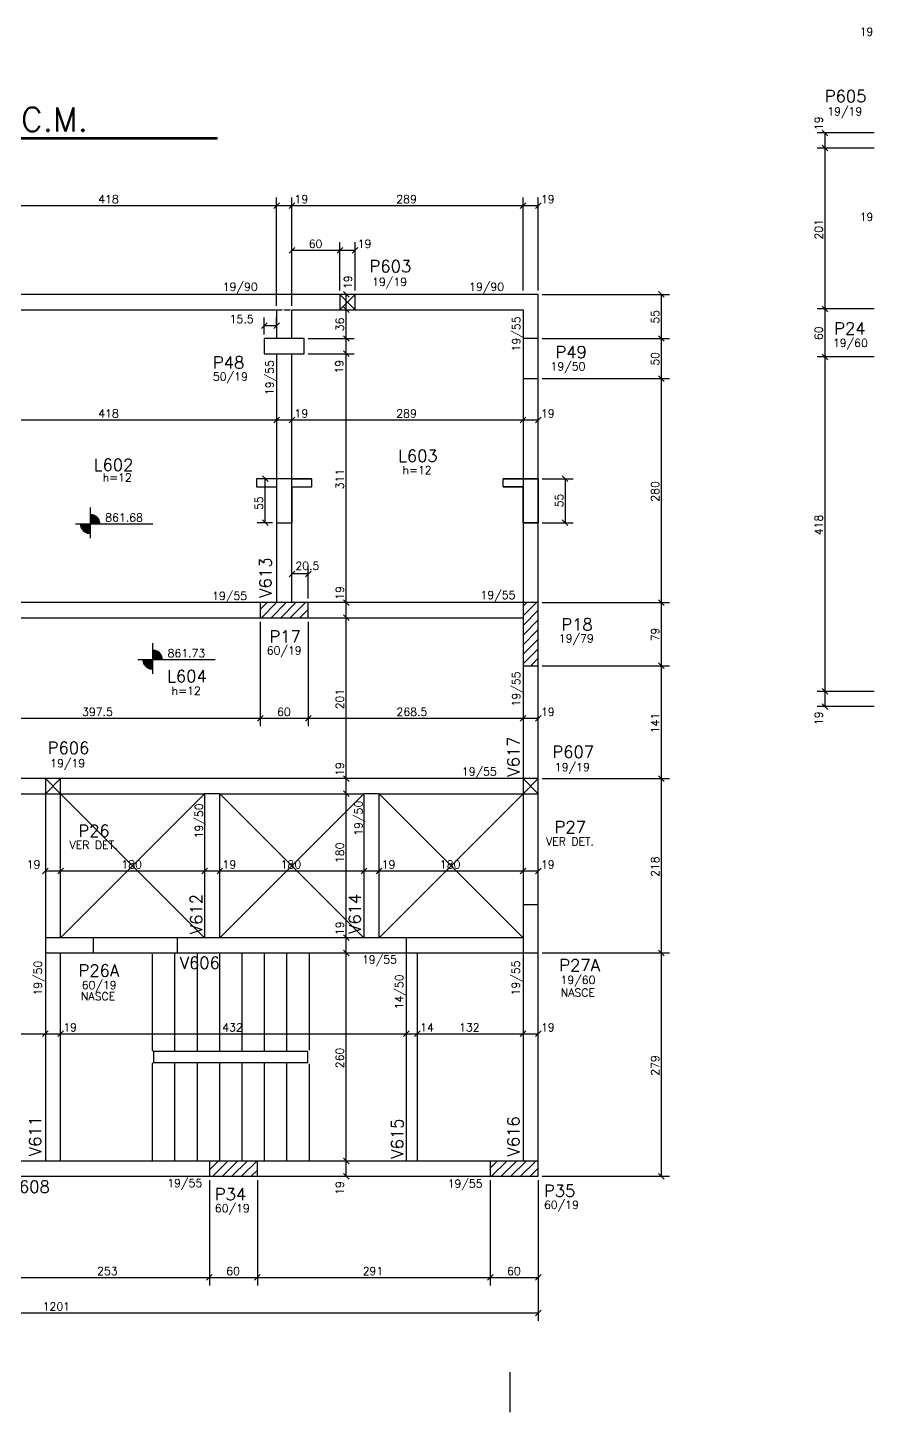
# Model space of a CAD drawing. Extents: x 719 to 4609, y 370 to 3870.
# Drawn here: x 1467 to 2526, y 370 to 2100 of the extents above; entities that cross this region are included whole.
import ezdxf

# ---------------------------------------------------------------- set-up
doc = ezdxf.new("R2010")
doc.units = 0
doc.header["$MEASUREMENT"] = 0
doc.linetypes.add('ESTILO_TQS_0005', pattern=[0.4, 0.3, -0.1])
for name, color, linetype in [('1', 1, 'CONTINUOUS'), ('2', 2, 'CONTINUOUS'), ('3', 3, 'CONTINUOUS'), ('4', 4, 'CONTINUOUS'), ('6', 6, 'CONTINUOUS'), ('7', 7, 'CONTINUOUS'), ('8', 8, 'CONTINUOUS'), ('9', 9, 'CONTINUOUS')]:
    doc.layers.add(name, color=color, linetype=linetype)
doc.styles.get("Standard").update_dxf_attribs({"font": 'ROMANS.SHX'})

msp = doc.modelspace()

# ---------------------------------------------------------------- linework, layer by layer
at = {"layer": '1', "linetype": 'Continuous'}
for p, q in [((1857.542166, 1747.8827), (1876.542166, 1766.8827)), ((1876.542166, 1747.8827), (1857.542166, 1766.8827)), ((1489.544, 1142.8827), (1508.544, 1161.8827)), ((1508.544, 1142.8827), (1489.544, 1161.8827)), ((2086.544, 1142.8827), (2105.544, 1161.8827)), ((2105.544, 1142.8827), (2086.544, 1161.8827))]:
    msp.add_line(p, q, dxfattribs=at)
at = {"layer": '2', "linetype": 'Continuous'}
for p, q in [((2467.533102, 1965.366433), (2460.462034, 1972.437501)), ((2467.533102, 1946.366433), (2460.462034, 1953.437501)), ((2467.533102, 1946.366433), (2460.462034, 1953.437501)), ((1775.008466, 1874.465655), (1782.079534, 1881.536723)), ((1775.008466, 1874.465655), (1782.079534, 1881.536723)), ((1794.008466, 1874.465655), (1801.079534, 1881.536723)), ((1794.008466, 1874.465655), (1801.079534, 1881.536723)), ((2083.008466, 1874.465655), (2090.079534, 1881.536723)), ((2083.008466, 1874.465655), (2090.079534, 1881.536723)), ((2102.008466, 1874.465655), (2109.079534, 1881.536723)), ((1794.008466, 1818.676141), (1801.079534, 1825.747209)), ((1854.006632, 1818.676141), (1861.077699, 1825.747209)), ((1854.006632, 1818.676141), (1861.077699, 1825.747209)), ((1873.006632, 1818.676141), (1880.077699, 1825.747209)), ((1868.990813, 1763.347166), (1861.919745, 1770.418234)), ((2263.075399, 1763.347166), (2256.004332, 1770.418234)), ((1868.990813, 1744.347166), (1861.919745, 1751.418234)), ((1868.990813, 1744.347166), (1861.919745, 1751.418234)), ((2467.533102, 1745.366433), (2460.462034, 1752.437501)), ((2467.533102, 1745.366433), (2460.462034, 1752.437501)), ((1759.508466, 1724.553754), (1766.579534, 1731.624822)), ((1775.008466, 1724.553754), (1782.079534, 1731.624822)), ((1868.990813, 1708.347166), (1861.919745, 1715.418234)), ((1868.990813, 1708.347166), (1861.919745, 1715.418234)), ((2263.075399, 1708.347166), (2256.004332, 1715.418234)), ((2263.075399, 1708.347166), (2256.004332, 1715.418234)), ((1868.990813, 1689.347166), (1861.919745, 1696.418234)), ((1868.990813, 1689.347166), (1861.919745, 1696.418234)), ((2467.533102, 1685.366433), (2460.462034, 1692.437501)), ((2467.533102, 1685.366433), (2460.462034, 1692.437501)), ((2263.075399, 1658.347166), (2256.004332, 1665.418234)), ((2263.075399, 1658.347166), (2256.004332, 1665.418234)), ((1775.008466, 1606.635108), (1782.079534, 1613.706176)), ((1775.008466, 1606.635108), (1782.079534, 1613.706176)), ((1794.008466, 1606.635108), (1801.079534, 1613.706176)), ((1794.008466, 1606.635108), (1801.079534, 1613.706176)), ((2083.008466, 1606.635108), (2090.079534, 1613.706176)), ((2083.008466, 1606.635108), (2090.079534, 1613.706176)), ((2102.008466, 1606.635108), (2109.079534, 1613.706176)), ((1767.901373, 1532.974979), (1760.830305, 1540.046047)), ((2135.433913, 1540.046047), (2142.504981, 1532.974979)), ((1767.901373, 1477.974979), (1760.830305, 1485.046047)), ((2135.433913, 1485.046047), (2142.504981, 1477.974979)), ((1801.079534, 1421.281892), (1794.008466, 1414.210824)), ((1821.579534, 1421.281892), (1814.508466, 1414.210824)), ((1868.990813, 1378.347166), (1861.919745, 1385.418234)), ((1868.990813, 1378.347166), (1861.919745, 1385.418234)), ((2263.075399, 1378.347166), (2256.004332, 1385.418234)), ((2263.075399, 1378.347166), (2256.004332, 1385.418234)), ((1868.990813, 1359.347166), (1861.919745, 1366.418234)), ((1868.990813, 1359.347166), (1861.919745, 1366.418234)), ((2263.075399, 1299.347166), (2256.004332, 1306.418234)), ((2263.075399, 1299.347166), (2256.004332, 1306.418234)), ((2467.533102, 1267.366433), (2460.462034, 1274.437501)), ((2467.533102, 1267.366433), (2460.462034, 1274.437501)), ((2467.533102, 1248.366433), (2460.462034, 1255.437501)), ((1754.508466, 1233.697004), (1761.579534, 1240.768072)), ((1754.508466, 1233.697004), (1761.579534, 1240.768072)), ((1814.508466, 1233.697004), (1821.579534, 1240.768072)), ((1814.508466, 1233.697004), (1821.579534, 1240.768072)), ((2083.008466, 1233.697004), (2090.079534, 1240.768072)), ((2083.008466, 1233.697004), (2090.079534, 1240.768072)), ((2102.008466, 1233.697004), (2109.079534, 1240.768072)), ((1868.990813, 1158.347166), (1861.919745, 1165.418234)), ((1868.990813, 1158.347166), (1861.919745, 1165.418234)), ((2263.075399, 1158.347166), (2256.004332, 1165.418234)), ((2263.075399, 1158.347166), (2256.004332, 1165.418234)), ((1868.990813, 1139.347166), (1861.919745, 1146.418234)), ((1868.990813, 1139.347166), (1861.919745, 1146.418234)), ((1486.008466, 1042.929619), (1493.079534, 1050.000686)), ((1505.008466, 1042.929619), (1512.079534, 1050.000686)), ((1505.008466, 1042.929619), (1512.079534, 1050.000686)), ((1685.008466, 1042.929619), (1692.079534, 1050.000686)), ((1685.008466, 1042.929619), (1692.079534, 1050.000686)), ((1704.008466, 1042.929619), (1711.079534, 1050.000686)), ((1704.008466, 1042.929619), (1711.079534, 1050.000686)), ((1884.008466, 1042.929619), (1891.079534, 1050.000686)), ((1884.008466, 1042.929619), (1891.079534, 1050.000686)), ((1903.008466, 1042.929619), (1910.079534, 1050.000686)), ((1903.008466, 1042.929619), (1910.079534, 1050.000686)), ((2083.008466, 1042.929619), (2090.079534, 1050.000686)), ((2083.008466, 1042.929619), (2090.079534, 1050.000686)), ((2102.008466, 1042.929619), (2109.079534, 1050.000686)), ((1868.990813, 959.347166), (1861.919745, 966.418234)), ((1868.990813, 959.347166), (1861.919745, 966.418234)), ((1868.990813, 940.347166), (1861.919745, 947.418234)), ((1868.990813, 940.347166), (1861.919745, 947.418234)), ((2263.075399, 940.347166), (2256.004332, 947.418234)), ((2263.075399, 940.347166), (2256.004332, 947.418234)), ((1486.008466, 839.416551), (1493.079534, 846.487619)), ((1486.008466, 839.416551), (1493.079534, 846.487619)), ((1505.008466, 839.416551), (1512.079534, 846.487619)), ((1505.008466, 839.416551), (1512.079534, 846.487619)), ((1937.008466, 839.416551), (1944.079534, 846.487619)), ((1937.008466, 839.416551), (1944.079534, 846.487619)), ((1951.008466, 839.416551), (1958.079534, 846.487619)), ((1951.008466, 839.416551), (1958.079534, 846.487619)), ((2083.008466, 839.416551), (2090.079534, 846.487619)), ((2083.008466, 839.416551), (2090.079534, 846.487619)), ((2102.008466, 839.416551), (2109.079534, 846.487619)), ((1868.990813, 680.347166), (1861.919745, 687.418234)), ((1868.990813, 680.347166), (1861.919745, 687.418234)), ((1868.990813, 661.347166), (1861.919745, 668.418234)), ((2263.075399, 661.347166), (2256.004332, 668.418234)), ((1691.008466, 534.842865), (1698.079534, 541.913933)), ((1691.008466, 534.842865), (1698.079534, 541.913933)), ((1751.008466, 534.842865), (1758.079534, 541.913933)), ((1751.008466, 534.842865), (1758.079534, 541.913933)), ((2042.008466, 534.842865), (2049.079534, 541.913933)), ((2042.008466, 534.842865), (2049.079534, 541.913933)), ((2102.008466, 534.842865), (2109.079534, 541.913933)), ((2102.008466, 490.517977), (2109.079534, 497.589044))]:
    msp.add_line(p, q, dxfattribs=at)
at = {"layer": '3', "linetype": 'Continuous'}
for p, q in [((1545.449928, 1500.493135), (1545.449928, 1462.346354)), ((1545.449928, 1492.641029), (1545.449928, 1467.641029)), ((1545.449928, 1492.033681), (1549.299053, 1492.033681)), ((1545.449928, 1491.240832), (1551.19839, 1491.240832)), ((1545.449928, 1490.447983), (1552.522186, 1490.447983)), ((1545.449928, 1489.655122), (1553.557447, 1489.655122)), ((1545.449928, 1488.862333), (1554.404786, 1488.862333)), ((1527.191232, 1480.141029), (1623.915377, 1480.141029)), ((1545.44988, 1479.348228), (1532.94988, 1479.348228)), ((1532.949928, 1480.141029), (1557.949928, 1480.141029)), ((1545.44988, 1478.555379), (1533.050874, 1478.555379)), ((1545.44988, 1477.762529), (1533.178237, 1477.762529)), ((1545.44988, 1476.96968), (1533.358863, 1476.96968)), ((1545.44988, 1476.176879), (1533.595136, 1476.176879)), ((1545.44988, 1475.383982), (1533.890441, 1475.383982)), ((1545.44988, 1474.591181), (1534.2495, 1474.591181)), ((1545.44988, 1473.798332), (1534.678653, 1473.798332)), ((1545.44988, 1473.005483), (1535.186675, 1473.005483)), ((1545.44988, 1472.212634), (1535.78606, 1472.212634)), ((1545.44988, 1471.419832), (1536.495021, 1471.419832)), ((1545.449928, 1488.069484), (1555.113796, 1488.069484)), ((1545.449928, 1487.276623), (1555.713132, 1487.276623)), ((1545.449928, 1486.483774), (1556.221155, 1486.483774)), ((1545.449928, 1485.690925), (1556.650308, 1485.690925)), ((1545.449928, 1484.898076), (1557.009366, 1484.898076)), ((1545.449928, 1484.105227), (1557.304672, 1484.105227)), ((1545.449928, 1483.312425), (1557.540944, 1483.312425)), ((1545.449928, 1482.519576), (1557.721523, 1482.519576)), ((1545.449928, 1481.726727), (1557.848934, 1481.726727)), ((1545.449928, 1480.933878), (1557.949928, 1480.933878)), ((1545.44988, 1470.626924), (1537.342361, 1470.626924)), ((1545.44988, 1469.834122), (1538.377622, 1469.834122)), ((1545.44988, 1469.041273), (1539.701417, 1469.041273)), ((1545.44988, 1468.248424), (1541.600803, 1468.248424)), ((1758.044, 1373.377911), (1766.548789, 1381.8827)), ((1759.569604, 1362.8827), (1778.569604, 1381.8827)), ((1771.59042, 1362.8827), (1790.59042, 1381.8827)), ((1783.611235, 1362.8827), (1802.611235, 1381.8827)), ((1795.63205, 1362.8827), (1814.63205, 1381.8827)), ((1807.652866, 1362.8827), (1818.044, 1373.273835)), ((2086.544, 1365.295083), (2103.131617, 1381.8827)), ((2086.544, 1377.315898), (2091.110802, 1381.8827)), ((2086.544, 1353.274268), (2105.544, 1372.274268)), ((2086.544, 1341.253453), (2105.544, 1360.253453)), ((2086.544, 1329.232637), (2105.544, 1348.232637)), ((2086.544, 1317.211822), (2105.544, 1336.211822)), ((1623.44596, 1330.971146), (1623.44596, 1292.824365)), ((1623.44596, 1323.11904), (1623.44596, 1298.11904)), ((1623.44596, 1322.511693), (1627.295085, 1322.511693)), ((1623.44596, 1321.718843), (1629.194423, 1321.718843)), ((1623.44596, 1320.925994), (1630.518218, 1320.925994)), ((1623.44596, 1320.133133), (1631.553479, 1320.133133)), ((1623.44596, 1319.340344), (1632.400819, 1319.340344)), ((1623.44596, 1318.547495), (1633.109828, 1318.547495)), ((1623.44596, 1317.754634), (1633.709165, 1317.754634)), ((1623.44596, 1316.961785), (1634.217187, 1316.961785)), ((1623.44596, 1316.168936), (1634.64634, 1316.168936)), ((1623.44596, 1315.376087), (1635.005399, 1315.376087)), ((2086.544, 1305.191007), (2105.544, 1324.191007)), ((1605.187264, 1310.61904), (1701.911409, 1310.61904)), ((1623.445912, 1309.826239), (1610.945912, 1309.826239)), ((1610.94596, 1310.61904), (1635.94596, 1310.61904)), ((1623.445912, 1309.03339), (1611.046907, 1309.03339)), ((1623.445912, 1308.240541), (1611.17427, 1308.240541)), ((1623.445912, 1307.447691), (1611.354896, 1307.447691)), ((1623.445912, 1306.65489), (1611.591169, 1306.65489)), ((1623.445912, 1305.861993), (1611.886474, 1305.861993)), ((1623.445912, 1305.069192), (1612.245532, 1305.069192)), ((1623.445912, 1304.276343), (1612.674686, 1304.276343)), ((1623.445912, 1303.483494), (1613.182708, 1303.483494)), ((1623.445912, 1302.690645), (1613.782092, 1302.690645)), ((1623.445912, 1301.897843), (1614.491054, 1301.897843)), ((1623.445912, 1301.104935), (1615.338393, 1301.104935)), ((1623.445912, 1300.312133), (1616.373654, 1300.312133)), ((1623.445912, 1299.519284), (1617.69745, 1299.519284)), ((1623.445912, 1298.726435), (1619.596835, 1298.726435)), ((1623.44596, 1314.583238), (1635.300704, 1314.583238)), ((1623.44596, 1313.790436), (1635.536977, 1313.790436)), ((1623.44596, 1312.997587), (1635.717555, 1312.997587)), ((1623.44596, 1312.204738), (1635.844966, 1312.204738)), ((1623.44596, 1311.411889), (1635.94596, 1311.411889)), ((2096.256509, 1302.8827), (2105.544, 1312.170192)), ((1694.544, 672.774701), (1705.651999, 683.8827)), ((1698.672814, 664.8827), (1717.672814, 683.8827)), ((1710.69363, 664.8827), (1729.69363, 683.8827)), ((1722.714445, 664.8827), (1741.714445, 683.8827)), ((1734.73526, 664.8827), (1753.73526, 683.8827)), ((2045.544, 675.171058), (2054.255642, 683.8827)), ((2047.276457, 664.8827), (2066.276457, 683.8827)), ((2059.297273, 664.8827), (2078.297273, 683.8827)), ((2071.318088, 664.8827), (2090.318088, 683.8827)), ((2083.338903, 664.8827), (2102.338903, 683.8827)), ((2095.359719, 664.8827), (2105.544, 675.066982)), ((1746.756075, 664.8827), (1754.544, 672.670625)), ((2069.8723, 419.841243), (2069.8723, 369.841743)), ((2069.8723, 419.841243), (2069.8723, 369.841743))]:
    msp.add_line(p, q, dxfattribs=at)
for points in [[(1788.044, 1766.8827), (1351.044, 1766.8827)], [(2105.544, 1766.8827), (1788.044, 1766.8827)], [(2105.544, 1711.8827), (2105.544, 1766.8827)], [(1360.544, 1747.8827), (1778.544, 1747.8827)], [(1778.544, 1747.8827), (1778.544, 1711.8827)], [(1797.544, 1711.8827), (1797.544, 1747.8827)], [(1797.544, 1747.8827), (2086.544, 1747.8827)], [(2086.544, 1747.8827), (2086.544, 1711.8827)], [(1778.544, 1692.8827), (1778.544, 1381.8827)], [(1797.544, 1381.8827), (1797.544, 1692.8827)], [(2086.544, 1661.8827), (2086.544, 1381.8827)], [(2105.544, 1381.8827), (2105.544, 1661.8827)], [(1758.044, 1381.8827), (1360.54408, 1381.8827)], [(2086.544, 1381.8827), (1818.044, 1381.8827)], [(1360.54408, 1362.8827), (1758.044, 1362.8827)], [(1818.044, 1362.8827), (2086.544, 1362.8827)], [(2086.544, 1302.8827), (2086.544, 1161.8827)], [(2105.544, 1161.8827), (2105.544, 1302.8827)], [(1489.544, 1161.8827), (1360.544, 1161.8827)], [(1698.044, 1161.8827), (1508.544, 1161.8827)], [(1897.044, 1161.8827), (1698.044, 1161.8827)], [(2086.544, 1161.8827), (1897.044, 1161.8827)], [(1360.544, 1142.8827), (1489.544, 1142.8827)], [(1508.544, 1142.8827), (1688.544, 1142.8827)], [(1688.544, 1142.8827), (1688.544, 962.8827)], [(1707.544, 1142.8827), (1688.544, 1142.8827)], [(1707.544, 1142.8827), (1887.544, 1142.8827)], [(1707.544, 962.8827), (1707.544, 1142.8827)], [(1887.544, 1142.8827), (1887.544, 962.8827)], [(1906.544, 1142.8827), (1887.544, 1142.8827)], [(1906.544, 1142.8827), (2086.544, 1142.8827)], [(1906.544, 962.8827), (1906.544, 1142.8827)], [(1688.544, 962.8827), (1654.544, 962.8827)], [(1707.544, 962.8827), (1688.544, 962.8827)], [(1887.544, 962.8827), (1707.544, 962.8827)], [(1906.544, 962.8827), (1887.544, 962.8827)], [(1940.544, 962.8827), (1906.544, 962.8827)], [(1489.544, 943.8827), (1489.544, 683.8827)], [(1508.544, 683.8827), (1508.544, 943.8827)], [(1654.544, 943.8827), (1698.044, 943.8827)], [(1698.044, 943.8827), (1897.044, 943.8827)], [(1897.044, 943.8827), (1940.544, 943.8827)], [(1940.544, 943.8827), (1940.544, 683.8827)], [(1954.544, 683.8827), (1954.544, 943.8827)], [(2086.544, 943.8827), (2086.544, 683.8827)], [(2105.544, 683.8827), (2105.544, 943.8827)], [(1489.544, 683.8827), (1441.544, 683.8827)], [(1508.544, 683.8827), (1489.544, 683.8827)], [(1694.544, 683.8827), (1508.544, 683.8827)], [(1940.544, 683.8827), (1754.544, 683.8827)], [(1954.544, 683.8827), (1940.544, 683.8827)], [(2045.544, 683.8827), (1954.544, 683.8827)], [(1441.544, 664.8827), (1499.044, 664.8827)], [(1499.044, 664.8827), (1694.544, 664.8827)], [(1754.544, 664.8827), (1947.544, 664.8827)], [(1947.544, 664.8827), (2045.544, 664.8827)]]:
    msp.add_lwpolyline(points, dxfattribs=at)
at = {"layer": '6', "linetype": 'Continuous'}
for p, q in [((921.238335, 1963.201257), (1704.600567, 1963.201257)), ((921.238335, 1961.403217), (1704.600567, 1961.403217)), ((1797.544, 1536.510513), (1753.544, 1536.510513)), ((1753.544, 1526.510513), (1778.544, 1526.510513)), ((1778.544, 1526.510513), (1778.544, 1481.510513)), ((1797.544, 1536.510513), (1822.544, 1536.510513)), ((1797.544, 1526.510513), (1822.544, 1526.510513)), ((1797.544, 1526.510513), (1797.544, 1481.510513)), ((2105.544, 1536.510513), (2061.544, 1536.510513)), ((2061.544, 1526.510513), (2086.544, 1526.510513)), ((2086.544, 1526.510513), (2086.544, 1481.510513)), ((2105.544, 1526.510513), (2105.544, 1536.510513)), ((2105.544, 1481.510513), (2105.544, 1526.510513)), ((1778.544, 1481.510513), (1797.544, 1481.510513)), ((2086.544, 1481.510513), (2105.544, 1481.510513))]:
    msp.add_line(p, q, dxfattribs=at)
at = {"layer": '7', "linetype": 'Continuous'}
for points in [[(1857.542166, 1747.8827), (1876.542166, 1747.8827), (1876.542166, 1766.8827), (1857.542166, 1766.8827), (1857.542166, 1747.8827)], [(1763.044, 1692.8827), (1813.044, 1692.8827), (1813.044, 1711.8827), (1763.044, 1711.8827), (1763.044, 1692.8827)], [(2086.544, 1661.8827), (2105.544, 1661.8827), (2105.544, 1711.8827), (2086.544, 1711.8827), (2086.544, 1661.8827)], [(1758.044, 1362.8827), (1818.044, 1362.8827), (1818.044, 1381.8827), (1758.044, 1381.8827), (1758.044, 1362.8827)], [(2086.544, 1302.8827), (2105.544, 1302.8827), (2105.544, 1381.8827), (2086.544, 1381.8827), (2086.544, 1302.8827)], [(1489.544, 943.8827), (1654.544, 943.8827), (1654.544, 962.8827), (1508.544, 962.8827), (1508.544, 1161.8827), (1489.544, 1161.8827), (1489.544, 943.8827)], [(1489.544, 1142.8827), (1508.544, 1142.8827), (1508.544, 1161.8827), (1489.544, 1161.8827), (1489.544, 1142.8827)], [(2105.544, 943.8827), (2105.544, 1161.8827), (2086.544, 1161.8827), (2086.544, 962.8827), (1940.544, 962.8827), (1940.544, 943.8827), (2105.544, 943.8827)], [(2086.544, 1142.8827), (2105.544, 1142.8827), (2105.544, 1161.8827), (2086.544, 1161.8827), (2086.544, 1142.8827)], [(2086.544, 943.8827), (2105.544, 943.8827), (2105.544, 1003.8827), (2086.544, 1003.8827), (2086.544, 943.8827)], [(1489.544, 943.8827), (1549.544, 943.8827), (1549.544, 962.8827), (1489.544, 962.8827), (1489.544, 943.8827)], [(1694.544, 664.8827), (1754.544, 664.8827), (1754.544, 683.8827), (1694.544, 683.8827), (1694.544, 664.8827)], [(2045.544, 664.8827), (2105.544, 664.8827), (2105.544, 683.8827), (2045.544, 683.8827), (2045.544, 664.8827)]]:
    msp.add_lwpolyline(points, dxfattribs=at)
at = {"layer": '8', "linetype": 'Continuous'}
for points in [[(1822.544, 1536.510513), (1753.544, 1536.510513), (1753.544, 1526.510513), (1778.544, 1526.510513), (1778.544, 1481.510513), (1797.544, 1481.510513), (1797.544, 1526.510513), (1822.544, 1526.510513), (1822.544, 1536.510513)], [(2061.544, 1536.510513), (2105.544, 1536.510513), (2105.544, 1481.510513), (2086.544, 1481.510513), (2086.544, 1526.510513), (2061.544, 1526.510513), (2061.544, 1536.510513)]]:
    msp.add_lwpolyline(points, dxfattribs=at)
at = {"layer": '9', "linetype": 'Continuous'}
for p, q in [((2525.530858, 1968.901967), (2453.997568, 1968.901967)), ((2463.997568, 1949.901967), (2463.997568, 1968.901967)), ((2525.530858, 1949.901967), (2453.997568, 1949.901967)), ((2463.997568, 1748.901967), (2463.997568, 1949.901967)), ((1778.544, 1752.8827), (1778.544, 1888.001189)), ((1797.544, 1752.8827), (1797.544, 1888.001189)), ((2086.544, 1771.8827), (2086.544, 1888.001189)), ((2105.544, 1771.8827), (2105.544, 1888.001189)), ((1360.544, 1878.001189), (1778.544, 1878.001189)), ((1778.544, 1878.001189), (1797.544, 1878.001189)), ((1797.544, 1878.001189), (2086.544, 1878.001189)), ((2086.544, 1878.001189), (2105.544, 1878.001189)), ((1797.544, 1771.8827), (1797.544, 1832.211675)), ((1797.544, 1822.211675), (1857.542166, 1822.211675)), ((1857.542166, 1771.8827), (1857.542166, 1832.211675)), ((1857.542166, 1822.211675), (1876.542166, 1822.211675)), ((1876.542166, 1771.8827), (1876.542166, 1832.211675)), ((1865.455279, 1747.8827), (1865.455279, 1766.8827)), ((2110.544, 1766.8827), (2269.539866, 1766.8827)), ((2259.539866, 1711.8827), (2259.539866, 1766.8827)), ((1865.455279, 1711.8827), (1865.455279, 1747.8827)), ((2525.530777, 1748.901967), (2453.997568, 1748.901967)), ((2463.997568, 1688.901967), (2463.997568, 1748.901967)), ((1763.044, 1716.8827), (1763.044, 1738.089288)), ((1778.544, 1726.479414), (1778.544, 1738.089288)), ((1763.044, 1728.089288), (1778.544, 1728.089288)), ((1818.044, 1711.8827), (1875.455279, 1711.8827)), ((1865.455279, 1692.8827), (1865.455279, 1711.8827)), ((2110.544, 1711.8827), (2269.539866, 1711.8827)), ((2259.539866, 1661.8827), (2259.539866, 1711.8827)), ((1818.044, 1692.8827), (1875.455279, 1692.8827)), ((1865.455279, 1381.8827), (1865.455279, 1692.8827)), ((2525.530777, 1688.901967), (2453.997568, 1688.901967)), ((2463.997568, 1270.901967), (2463.997568, 1688.901967)), ((2110.544, 1661.8827), (2269.539866, 1661.8827)), ((2259.539866, 1381.8827), (2259.539866, 1661.8827)), ((1360.544, 1610.170642), (1778.544, 1610.170642)), ((1778.544, 1610.170642), (1797.544, 1610.170642)), ((1797.544, 1610.170642), (2086.544, 1610.170642)), ((2086.544, 1610.170642), (2105.544, 1610.170642)), ((1773.544, 1536.510513), (1754.365839, 1536.510513)), ((1764.365839, 1481.510513), (1764.365839, 1536.510513)), ((2110.544, 1536.510513), (2148.969447, 1536.510513)), ((2138.969447, 1536.510513), (2138.969447, 1481.510513)), ((1773.544, 1481.510513), (1754.365839, 1481.510513)), ((2110.544, 1481.510513), (2148.969447, 1481.510513)), ((1797.544, 1401.039684), (1797.544, 1427.746358)), ((1818.044, 1386.8827), (1818.044, 1427.746358)), ((1818.044, 1417.746358), (1797.544, 1417.746358)), ((1865.455279, 1362.8827), (1865.455279, 1381.8827)), ((2110.544, 1381.8827), (2269.539866, 1381.8827)), ((2259.539866, 1302.8827), (2259.539866, 1381.8827)), ((1758.044, 1357.8827), (1758.044, 1227.232538)), ((1818.044, 1357.8827), (1818.044, 1227.232538)), ((1865.455279, 1161.8827), (1865.455279, 1362.8827)), ((2110.544, 1302.8827), (2269.539866, 1302.8827)), ((2259.539866, 1161.8827), (2259.539866, 1302.8827)), ((2525.530777, 1270.901967), (2453.997568, 1270.901967)), ((2463.997568, 1251.901967), (2463.997568, 1270.901967)), ((2525.530777, 1251.901967), (2453.997568, 1251.901967)), ((1360.544, 1237.232538), (1758.044, 1237.232538)), ((1758.044, 1237.232538), (1818.044, 1237.232538)), ((1818.044, 1237.232538), (2086.544, 1237.232538)), ((2086.544, 1237.232538), (2105.544, 1237.232538)), ((1865.455279, 1142.8827), (1865.455279, 1161.8827)), ((2110.544, 1161.8827), (2269.539866, 1161.8827)), ((2259.539866, 943.8827), (2259.539866, 1161.8827)), ((1508.544, 962.8827), (1688.544, 1142.8827)), ((1508.544, 1142.8827), (1688.544, 962.8827)), ((1707.544, 962.8827), (1887.544, 1142.8827)), ((1707.544, 1142.8827), (1887.544, 962.8827)), ((1865.455279, 962.8827), (1865.455279, 1142.8827)), ((1906.544, 962.8827), (2086.544, 1142.8827)), ((1906.544, 1142.8827), (2086.544, 962.8827)), ((1489.544, 1046.465152), (1508.544, 1046.465152)), ((1508.544, 1046.465152), (1688.544, 1046.465152)), ((1688.544, 1046.465152), (1707.544, 1046.465152)), ((1707.544, 1046.465152), (1887.544, 1046.465152)), ((1887.544, 1046.465152), (1906.544, 1046.465152)), ((1906.544, 1046.465152), (2086.544, 1046.465152)), ((2086.544, 1046.465152), (2105.544, 1046.465152)), ((1865.455279, 943.8827), (1865.455279, 962.8827)), ((1623.044, 942.3827), (1623.044, 822.3827)), ((1651.044, 943.8827), (1651.044, 820.8827)), ((1679.044, 943.8827), (1679.044, 820.8827)), ((1707.044, 943.8827), (1707.044, 820.8827)), ((1735.044, 943.8827), (1735.044, 820.8827)), ((1763.044, 943.8827), (1763.044, 820.8827)), ((1791.044, 943.8827), (1791.044, 820.8827)), ((1819.044, 943.8827), (1819.044, 822.3827)), ((1865.455279, 683.8827), (1865.455279, 943.8827)), ((2110.544, 943.8827), (2269.539866, 943.8827)), ((2259.539866, 664.8827), (2259.539866, 943.8827)), ((1360.544, 842.952085), (1489.544, 842.952085)), ((1489.544, 842.952085), (1508.544, 842.952085)), ((1508.544, 842.952085), (1940.544, 842.952085)), ((1940.544, 842.952085), (1954.544, 842.952085)), ((1954.544, 842.952085), (2086.544, 842.952085)), ((2086.544, 842.952085), (2105.544, 842.952085)), ((1624.544, 820.8827), (1623.044, 822.3827)), ((1624.544, 806.8827), (1623.044, 805.3827)), ((1623.044, 805.3827), (1623.044, 683.8827)), ((1651.044, 806.8827), (1651.044, 683.8827)), ((1679.044, 806.8827), (1679.044, 683.8827)), ((1707.044, 806.8827), (1707.044, 683.8827)), ((1735.044, 806.8827), (1735.044, 683.8827)), ((1763.044, 806.8827), (1763.044, 683.8827)), ((1791.044, 806.8827), (1791.044, 683.8827)), ((1819.044, 805.3827), (1819.044, 683.8827)), ((1865.455279, 664.8827), (1865.455279, 683.8827)), ((1694.544, 659.8827), (1694.544, 528.378399)), ((1754.544, 659.8827), (1754.544, 528.378399)), ((2045.544, 659.8827), (2045.544, 528.378399)), ((2105.544, 659.8827), (2105.544, 528.378399)), ((2110.544, 664.8827), (2269.539866, 664.8827)), ((2105.544, 654.8827), (2105.544, 484.05351)), ((1441.544, 538.378399), (1694.544, 538.378399)), ((1694.544, 538.378399), (1754.544, 538.378399)), ((1754.544, 538.378399), (2045.544, 538.378399)), ((2045.544, 538.378399), (2105.544, 538.378399)), ((904.544, 494.05351), (2105.544, 494.05351))]:
    msp.add_line(p, q, dxfattribs=at)
at = {"layer": '9', "linetype": 'ESTILO_TQS_0005'}
msp.add_line((1778.544, 1747.8827), (1797.544, 1747.8827), dxfattribs=at)
at = {"layer": '9', "linetype": 'Continuous'}
msp.add_lwpolyline([(1624.544, 806.8827), (1817.544, 806.8827), (1817.544, 820.8827), (1624.544, 820.8827), (1624.544, 806.8827)], dxfattribs=at)

# ---------------------------------------------------------------- texts
at = {"layer": '2', "linetype": 'Continuous'}
for s, p in [('19', (2507.197528, 2090.326426)), ('418', (1555.544, 1881.001189)), ('19', (1800.87733, 1881.001189)), ('289', (1928.044, 1881.001189)), ('19', (2108.87733, 1881.001189)), ('19', (2507.197528, 1858.751555)), ('60', (1818.543083, 1825.211675)), ('19', (1879.875496, 1825.211675)), ('15.5', (1719.71067, 1731.089288)), ('418', (1555.544, 1613.170642)), ('19', (1800.87733, 1613.170642)), ('289', (1928.044, 1613.170642)), ('19', (2108.87733, 1613.170642)), ('20.5', (1801.92013, 1422.781358)), ('397.5', (1535.294, 1240.232538)), ('60', (1779.044, 1240.232538)), ('268.5', (1928.294, 1240.232538)), ('19', (2108.87733, 1240.232538)), ('19', (1466.21067, 1049.465152)), ('180', (1584.544, 1049.465152)), ('19', (1710.87733, 1049.465152)), ('180', (1783.544, 1049.465152)), ('19', (1909.87733, 1049.465152)), ('180', (1982.544, 1049.465152)), ('19', (2108.87733, 1049.465152)), ('19', (1511.87733, 845.952085)), ('432', (1710.544, 845.952085)), ('14', (1957.87733, 845.952085)), ('132', (2006.544, 845.952085)), ('19', (2108.87733, 845.952085)), ('253', (1554.044, 541.378399)), ('60', (1715.544, 541.378399)), ('291', (1886.044, 541.378399)), ('60', (2066.544, 541.378399)), ('1201', (1486.044, 497.05351))]:
    msp.add_text(s, height=10, dxfattribs=at).set_placement(p)
for s, p in [('19', (2460.997568, 1972.235297)), ('201', (2460.997568, 1835.401967)), ('19', (1872.699897, 1773.630903)), ('36', (1862.455279, 1720.8827)), ('55', (2256.539866, 1730.3827)), ('60', (2460.997568, 1709.901967)), ('19', (1861.845154, 1667.931341)), ('50', (2256.539866, 1677.8827)), ('311', (1862.455279, 1523.3827)), ('280', (2256.539866, 1507.8827)), ('55', (1761.365839, 1497.510513)), ('55', (2136.572505, 1500.827335)), ('418', (2460.997568, 1465.901967)), ('19', (1862.455279, 1385.21603)), ('79', (2256.539866, 1333.3827)), ('201', (1862.455279, 1248.3827)), ('141', (2256.539866, 1218.3827)), ('19', (2460.997568, 1228.568637)), ('19', (1862.455279, 1165.21603)), ('180', (1862.455279, 1056.263156)), ('218', (2256.539866, 1038.8827)), ('19', (1862.455279, 966.21603)), ('260', (1862.455279, 799.8827)), ('279', (2256.539866, 790.3827)), ('19', (1862.455279, 641.54937))]:
    msp.add_text(s, height=10, rotation=90, dxfattribs=at).set_placement(p)
at = {"layer": '3', "linetype": 'Continuous'}
for s, p in [('19/19', (2466.73667, 1990.721944)), ('19/90', (1711.170585, 1771.467406)), ('19/19', (1897.820527, 1777.647134)), ('19/90', (2019.170585, 1771.467406)), ('19/60', (2473.771229, 1701.346966)), ('19/50', (2120.786447, 1672.033337)), ('50/19', (1698.904366, 1659.26815)), ('h=12', (1561.054178, 1533.155604)), ('h=12', (1935.896406, 1542.509669)), ('861.68', (1564.250015, 1483.046583)), ('19/55', (1697.858597, 1385.120667)), ('19/55', (2033.295958, 1386.303868)), ('19/79', (2131.243588, 1332.046144)), ('861.73', (1642.246047, 1313.524594)), ('60/19', (1766.144706, 1316.958593)), ('h=12', (1647.268191, 1266.656775)), ('19/19', (1495.488133, 1176.101668)), ('19/55', (2009.996228, 1165.657826)), ('19/19', (2126.278197, 1171.12541)), ('VER DET.', (1519.744723, 1073.941762)), ('VER DET.', (2115.211136, 1078.20908)), ('19/55', (1885.187428, 930.689683)), ('19/60', (2133.309488, 905.285507)), ('60/19', (1534.87387, 898.771654)), ('NASCE', (1533.924643, 884.770564)), ('NASCE', (2133.58298, 889.332738)), ('19/55', (1641.826103, 651.318562)), ('19/55', (1992.286813, 650.619815)), ('60/19', (1701.245368, 619.903234)), ('60/19', (2112.645654, 624.167434))]:
    msp.add_text(s, height=10, dxfattribs=at).set_placement(p)
for s, p in [('19/55', (2083.007928, 1695.672591)), ('19/55', (1774.794, 1641.078221)), ('19/55', (2082.794, 1251.8827)), ('19/50', (1686.462276, 1087.082358)), ('19/50', (1885.879345, 1090.41891)), ('19/50', (1485.192087, 890.580553)), ('19/55', (2082.388625, 890.770868)), ('14/50', (1936.794, 873.374038))]:
    msp.add_text(s, height=10, rotation=90, dxfattribs=at).set_placement(p)
at = {"layer": '4', "linetype": 'Continuous'}
for s, p in [('P605', (2463.655422, 2007.315124)), ('P603', (1894.708307, 1794.617124)), ('P24', (2475.352199, 1716.979354)), ('P49', (2126.988042, 1687.420936)), ('P48', (1698.904366, 1674.26815)), ('L602', (1549.975805, 1546.462813)), ('L603', (1930.35722, 1557.663274)), ('P18', (2134.292451, 1347.046144)), ('P17', (1769.523592, 1331.958593)), ('L604', (1641.718638, 1282.42354)), ('P606', (1492.406884, 1192.694848)), ('P607', (2123.196948, 1187.718591)), ('P27', (2125.823843, 1093.843908)), ('P26', (1530.692783, 1088.982893)), ('V606', (1657.400349, 924.01212)), ('P27A', (2131.766836, 921.011075)), ('P26A', (1530.885268, 914.341454)), ('V608', (1444.911257, 644.327711)), ('P34', (1701.245368, 634.903234)), ('P35', (2112.645654, 639.167434))]:
    msp.add_text(s, height=15, dxfattribs=at).set_placement(p)
for s, p in [('V613', (1772.112789, 1387.945332)), ('V617', (2081.985612, 1164.352682)), ('V612', (1685.628138, 967.455975)), ('V614', (1883.794, 967.873044)), ('V611', (1484.182234, 690.017987)), ('V615', (1936.794, 686.905238)), ('V616', (2081.977355, 689.627388))]:
    msp.add_text(s, height=15, rotation=90, dxfattribs=at).set_placement(p)
at = {"layer": '6', "linetype": 'Continuous'}
msp.add_text('FORMAS DO BARRILETE/P.C.M.', height=30, dxfattribs=at).set_placement((930.752882, 1970.725346))

doc.saveas('drawing.dxf')
